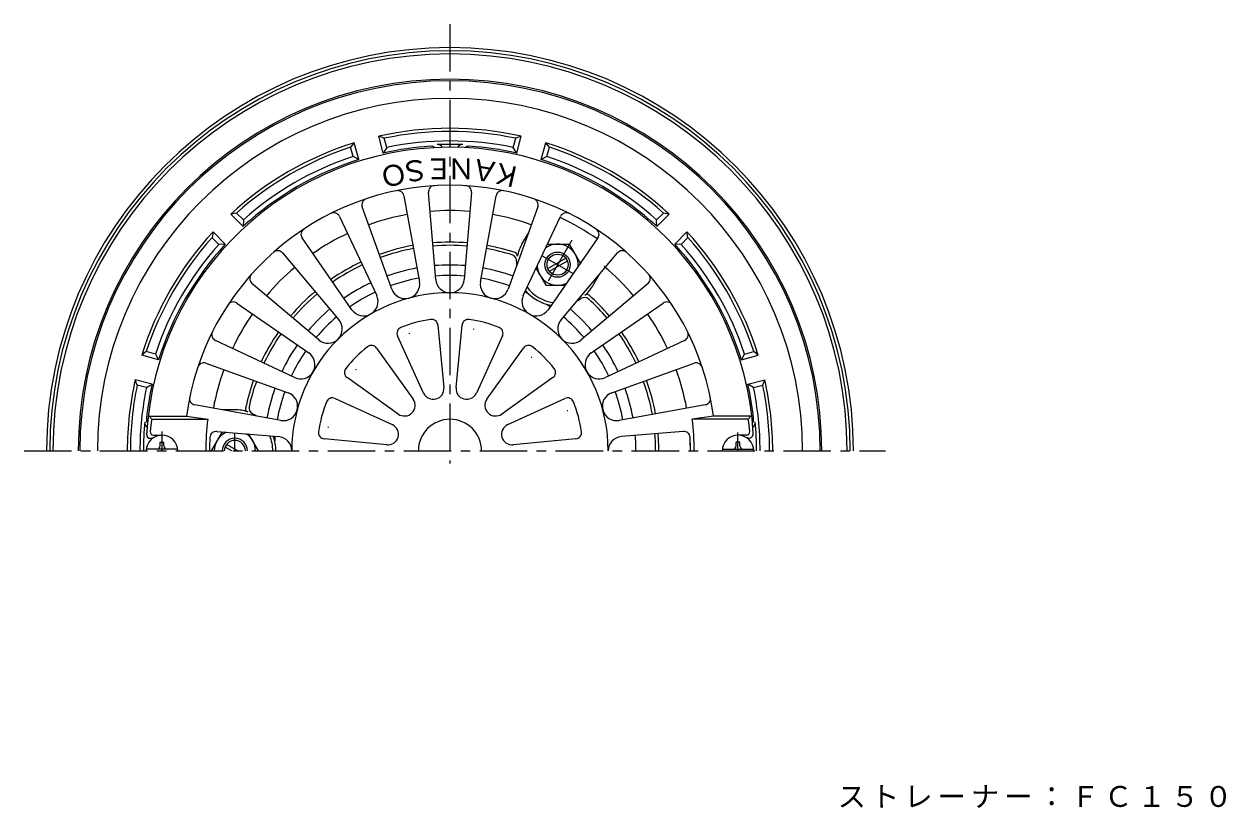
# Model space of a CAD drawing. Units: millimetres, scale not verified. Extents: x -284 to 222, y -346 to 350.
# Drawn here: x -174.7 to 205.2, y 102.1 to 350 of the extents above; entities that cross this region are included whole.
import ezdxf
from ezdxf.enums import TextEntityAlignment as Align

# ---------------------------------------------------------------- set-up
doc = ezdxf.new("R2010")
doc.units = ezdxf.units.MM
doc.header["$LTSCALE"] = 3
doc.linetypes.add('CHAIN1', pattern=[8, 5, -1, 1, -1])
for name, color, linetype, lineweight in [('0-0', 3, 'Continuous', 9), ('0-1', 2, 'Continuous', 9), ('0-2', 6, 'Continuous', 5), ('0-5', 7, 'Continuous', 9), ('0-A', 4, 'Continuous', 9)]:
    doc.layers.add(name, color=color, linetype=linetype, lineweight=lineweight)
doc.layers.add('0-F', color=7, linetype='Continuous')
doc.styles.add('ＭＳ ゴシック', font='')
doc.styles.get('ＭＳ ゴシック').set_extended_font_data('MS Gothic')

msp = doc.modelspace()

# ---------------------------------------------------------------- linework, layer by layer
at = {"layer": '0-0', "linetype": 'CHAIN1'}
for p, q in [((-40.036, 349.98), (-40.036, 211.027)), ((-174.655, 215.016), (97.566, 215.016))]:
    msp.add_line(p, q, dxfattribs=at)
at = {"layer": '0-0'}
for radius, start, end in [(127.5, 0.00015, 180), (126.5, 0.00015, 180), (125.5, 0, 180), (58.776, 85.22939, 94.77061), (58.776, 100.22943, 109.77061), (55.49, 85.22939, 94.77061), (58.776, 70.22943, 79.77065), (58.776, 115.22942, 124.77061), (55.49, 100.22943, 109.7706), (55.49, 70.22943, 79.77063), (55.49, 115.22942, 124.77061), (55.49, 63.29768, 64.77058), (58.776, 130.2294, 139.7706), (55.49, 55.22939, 56.70232), (58.776, 40.2294, 49.77061), (55.49, 130.2294, 139.7706), (55.49, 40.2294, 49.7706), (58.776, 145.22939, 154.7706), (58.776, 25.2294, 34.7706), (55.49, 145.22939, 154.7706), (55.49, 25.2294, 34.77061), (58.776, 160.2294, 169.77057), (55.49, 160.2294, 169.77057), (55.49, 10.2294, 19.77063), (58.776, 10.22942, 19.77061), (55.49, 175.2294, 176.70236), (58.776, 0, 4.77061)]:
    msp.add_arc((-40.036, 215.016), radius, start, end, dxfattribs=at)
at = {"layer": '0-1'}
for p, q in [((-70.279, 312.429), (-71.451, 311.006)), ((-68.854, 307.112), (-70.279, 312.429)), ((-61.127, 309.183), (-62.552, 314.5)), ((-60.826, 313.853), (-62.552, 314.5)), ((-60.048, 310.951), (-60.826, 313.853)), ((-20.024, 310.951), (-19.247, 313.853)), ((-17.521, 314.5), (-19.247, 313.853)), ((-18.945, 309.183), (-17.521, 314.5)), ((-11.218, 307.112), (-9.793, 312.429)), ((-8.622, 311.006), (-9.793, 312.429)), ((-70.673, 308.104), (-71.451, 311.006)), ((-68.854, 307.112), (-70.673, 308.104)), ((-60.048, 310.951), (-61.127, 309.183)), ((-18.945, 309.183), (-20.024, 310.951)), ((-9.399, 308.104), (-11.218, 307.112)), ((-9.399, 308.104), (-8.622, 311.006)), ((-107.459, 290.217), (-109.277, 289.914)), ((-105.385, 286.021), (-109.277, 289.914)), ((-105.334, 288.092), (-107.459, 290.217)), ((25.262, 288.092), (27.387, 290.217)), ((25.313, 286.021), (29.205, 289.914)), ((29.205, 289.914), (27.387, 290.217)), ((-105.334, 288.092), (-105.385, 286.021)), ((25.313, 286.021), (25.262, 288.092)), ((-114.934, 284.257), (-115.237, 282.438)), ((-113.112, 280.314), (-115.237, 282.438)), ((-111.042, 280.365), (-114.934, 284.257)), ((-17.294, 280.405), (-15.275, 283.903)), ((30.969, 280.364), (34.862, 284.257)), ((33.04, 280.314), (35.165, 282.439)), ((35.165, 282.439), (34.862, 284.257)), ((-111.042, 280.365), (-113.112, 280.314)), ((33.04, 280.314), (30.969, 280.364)), ((5.222, 267.405), (7.242, 270.903)), ((-136.026, 246.43), (-137.449, 245.259)), ((-132.133, 243.834), (-137.449, 245.259)), ((-133.124, 245.653), (-136.026, 246.43)), ((-133.124, 245.653), (-132.133, 243.834)), ((52.06, 243.834), (53.052, 245.653)), ((52.06, 243.834), (57.377, 245.259)), ((53.052, 245.653), (55.954, 246.43)), ((57.377, 245.259), (55.954, 246.43)), ((-134.203, 236.106), (-139.52, 237.531)), ((-138.873, 235.805), (-139.52, 237.531)), ((-135.971, 235.027), (-138.873, 235.805)), ((-135.971, 235.027), (-134.203, 236.106)), ((54.131, 236.106), (59.448, 237.531)), ((55.899, 235.027), (54.131, 236.106)), ((55.899, 235.027), (58.801, 235.805)), ((58.801, 235.805), (59.448, 237.531)), ((-108.036, 228.016), (-112.076, 228.016))]:
    msp.add_line(p, q, dxfattribs=at)
at = {"layer": '0-1', "color": 4, "linetype": 'CHAIN1'}
for p, q in [((-1.541, 281.691), (-10.453, 266.256)), ((-10.951, 276.743), (-1.121, 271.068)), ((-108.036, 215.016), (-108.036, 220.691))]:
    msp.add_line(p, q, dxfattribs=at)
at = {"layer": '0-1', "color": 4}
for p, q in [((-9.225, 280.405), (-2.289, 280.405)), ((1.184, 274.389), (-2.289, 280.405)), ((-9.132, 272.696), (-3.441, 275.981)), ((-8.632, 271.83), (-2.941, 275.115)), ((-12.849, 272.715), (-9.783, 267.405)), ((-9.783, 267.405), (-3.664, 267.405)), ((-112.065, 221.027), (-115.536, 215.016)), ((-100.533, 215.021), (-103.593, 220.32)), ((-107.036, 215.016), (-110.631, 217.092)), ((-109.036, 215.016), (-111.132, 216.226)), ((-100.536, 215.016), (-100.533, 215.021))]:
    msp.add_line(p, q, dxfattribs=at)
for radius in [4, 3.324]:
    msp.add_circle((-6.036, 273.905), radius, dxfattribs=at)
at = {"layer": '0-1'}
for centre, radius, start, end in [((-40.036, 215.016), 117.5, 0, 180), ((-40.036, 215.016), 117, 0, 180), ((-40.036, 215.016), 111.441, 0, 180), ((-40.036, 215.016), 102, 77.24745, 102.75252), ((-40.036, 215.016), 101, 78.1216, 101.87843), ((-40.036, 215.016), 102, 107.24745, 132.75252), ((-40.036, 215.016), 98, 78.21725, 101.78276), ((-40.036, 215.016), 96.917, 87.58473, 92.41527), ((-44.036, 309.848), 2, 34.69341, 92.41542), ((-36.036, 309.848), 2, 87.58458, 145.30659), ((-40.036, 215.016), 102, 47.24745, 72.75252), ((-40.036, 215.016), 101, 108.1216, 131.87843), ((-40.036, 215.016), 98, 108.21725, 131.78276), ((-40.036, 215.016), 96.5, 93.64027, 102.62434), ((-46.036, 309.325), 2, 51.83441, 93.64053), ((-34.036, 309.325), 2, 86.35947, 128.16559), ((-40.036, 215.016), 96.5, 77.37563, 86.35973), ((-40.036, 215.016), 98, 48.21725, 71.78276), ((-40.036, 215.016), 101, 48.1216, 71.87843), ((-40.036, 215.016), 96.5, 107.37563, 132.62434), ((-40.036, 215.016), 96.5, 47.37563, 72.62434), ((-40.036, 215.016), 75.986, 100.2294, 109.77061), ((-40.036, 215.016), 75.986, 85.22942, 94.7706), ((-40.036, 215.016), 75.986, 70.2294, 79.77061), ((-40.036, 215.016), 81.585, 55.2294, 64.7706), ((-40.036, 215.016), 102, 137.24745, 162.75252), ((-40.036, 215.016), 101, 138.1216, 161.87843), ((-40.036, 215.016), 75.986, 115.2294, 124.7706), ((-40.036, 215.016), 102, 17.24745, 42.75252), ((-40.036, 215.016), 101, 18.1216, 41.87843), ((-40.036, 215.016), 98, 138.21725, 161.78276), ((-40.036, 215.016), 96.5, 137.37563, 162.62434), ((-40.036, 215.016), 66, 100.22942, 109.77061), ((-40.036, 215.016), 65, 100.22942, 109.77061), ((-40.036, 215.016), 66, 85.22942, 94.7706), ((-40.036, 215.016), 65, 85.22942, 94.7706), ((-40.036, 215.016), 65, 72.40396, 79.77063), ((-40.036, 215.016), 66, 71.80592, 79.77063), ((-19.741, 276.766), 1, 348.20795, 71.80614), ((-6.036, 273.905), 13, 149.99991, 168.20993), ((-40.036, 215.016), 96.5, 17.37563, 42.62434), ((-40.036, 215.016), 98, 18.21725, 41.78276), ((-40.036, 215.016), 66, 115.2294, 124.77061), ((-40.036, 215.016), 65, 115.2294, 124.7706), ((-20.991, 275.068), 2, 355.55522, 72.40367), ((-6.036, 273.905), 13, 175.55457, 181.96092), ((-40.036, 215.016), 75.986, 130.22939, 139.77058), ((-40.036, 215.016), 75.986, 40.22942, 50.14925), ((-6.036, 273.905), 12, 216.65376, 263.34677), ((-6.036, 273.905), 13, 311.79013, 329.99991), ((-40.036, 215.016), 66, 130.2294, 139.7706), ((-40.036, 215.016), 65, 130.2294, 139.7706), ((-6.036, 273.905), 13, 218.98402, 261.01646), ((-6.036, 273.905), 13, 298.03955, 304.44539), ((2.448, 261.535), 2, 47.59628, 124.44533), ((3.293, 263.467), 1, 48.19472, 131.7901), ((-40.036, 215.016), 65, 40.2294, 47.59598), ((-40.036, 215.016), 66, 40.22942, 48.19403), ((-40.036, 215.016), 75.986, 145.2294, 154.7706), ((-40.036, 215.016), 75.986, 25.22942, 34.7706), ((-40.036, 215.016), 66, 145.2294, 154.77061), ((-40.036, 215.016), 65, 145.22939, 154.7706), ((-40.036, 215.016), 65, 25.2294, 34.77061), ((-40.036, 215.016), 66, 25.2294, 34.7706), ((-40.036, 215.016), 75.986, 160.2294, 169.7706), ((-40.036, 215.016), 75.986, 10.2294, 19.7706), ((-40.036, 215.016), 102, 167.24748, 180), ((-40.036, 215.016), 101, 168.12157, 180), ((-40.036, 215.016), 96.5, 167.37566, 173.92558), ((-40.036, 215.016), 66, 160.2294, 168.19405), ((-40.036, 215.016), 65, 160.2294, 167.59601), ((-40.036, 215.016), 65, 10.2294, 19.77061), ((-40.036, 215.016), 66, 10.22939, 19.7706), ((-40.036, 215.016), 96.5, 6.07442, 12.62434), ((-40.036, 215.016), 101, 0, 11.87843), ((-40.036, 215.016), 102, 0, 12.75252), ((-40.036, 215.016), 98, 168.21722, 179.99998), ((-40.036, 215.016), 98, 0, 11.78276), ((-108.036, 215.016), 13, 71.79013, 89.99991), ((-103.661, 228.315), 1, 168.19472, 251.7901), ((-101.565, 228.548), 2, 167.59628, 244.44533), ((-40.036, 215.016), 96.917, 174.55904, 180), ((-134.526, 224.016), 2, 174.55836, 232.28242), ((-134.005, 225.016), 2, 173.92577, 215.73421), ((-108.036, 215.016), 13, 58.03954, 64.44539), ((53.933, 225.016), 2, 324.2722, 6.07423), ((54.453, 224.016), 2, 307.72185, 5.44164), ((-40.036, 215.016), 96.917, 0, 5.44096), ((-40.036, 215.016), 65, 0, 4.7706), ((-40.036, 215.016), 66, 0, 4.7706), ((-108.036, 215.016), 12, 0, 23.34662), ((-108.036, 215.016), 13, 360, 21.0163), ((-40.036, 215.016), 75.986, 0, 3.39964)]:
    msp.add_arc(centre, radius, start, end, dxfattribs=at)
at = {"layer": '0-1', "color": 4}
for centre, radius, start, end in [((-6.031, 273.903), 6.5, 60.04965, 125.33496), ((-6.031, 273.903), 6.5, 354.86478, 60.0495), ((-6.031, 273.903), 6.5, 184.20641, 295.59392), ((-108.036, 215.021), 6.5, 114.86398, 180.04892), ((-108.036, 215.021), 6.5, 359.95093, 55.59485), ((-108.036, 215.016), 4, 0, 180), ((-108.036, 215.016), 3.324, 0, 180)]:
    msp.add_arc(centre, radius, start, end, dxfattribs=at)
at = {"layer": '0-2'}
for p, q in [((-44.556, 269.174), (-46.854, 296.707)), ((-33.219, 296.707), (-35.516, 269.174)), ((-54.594, 295.688), (-49.688, 268.499)), ((-30.385, 268.499), (-25.478, 295.688)), ((-74.978, 289.172), (-63.201, 264.178)), ((-58.419, 266.159), (-67.765, 292.159)), ((-12.307, 292.159), (-21.653, 266.159)), ((-16.871, 264.178), (-5.095, 289.172)), ((-71.03, 259.658), (-86.786, 282.354)), ((6.714, 282.354), (-9.043, 259.658)), ((-92.98, 277.601), (-75.136, 256.507)), ((-4.936, 256.507), (12.908, 277.601)), ((-81.528, 250.115), (-102.622, 267.96)), ((22.549, 267.96), (1.456, 250.115)), ((-107.374, 261.766), (-84.679, 246.009)), ((4.606, 246.009), (27.302, 261.766)), ((-43.841, 254.784), (-41.95, 235.018)), ((-38.122, 235.018), (-36.231, 254.784)), ((-48.38, 233.295), (-56.625, 251.359)), ((-23.447, 251.359), (-31.692, 233.295)), ((-89.199, 238.181), (-114.192, 249.957)), ((-63.215, 247.554), (-51.695, 231.381)), ((-28.378, 231.381), (-16.857, 247.554)), ((34.12, 249.957), (9.126, 238.181)), ((-117.18, 242.744), (-91.179, 233.399)), ((11.107, 233.399), (37.107, 242.744)), ((-56.402, 226.674), (-72.574, 238.195)), ((-7.498, 238.195), (-23.67, 226.674)), ((-93.519, 224.667), (-120.709, 229.574)), ((-76.379, 231.605), (-58.315, 223.36)), ((-21.757, 223.36), (-3.693, 231.605)), ((40.636, 229.574), (13.447, 224.667)), ((-135.147, 226.016), (-134.291, 225.016)), ((-134.291, 225.016), (-116.586, 225.016)), ((-113.753, 221.168), (-94.194, 219.536)), ((33.681, 221.168), (14.122, 219.536)), ((-134.851, 219.016), (-134.036, 219.016)), ((-133.765, 220.016), (-131.036, 220.016)), ((-60.038, 216.929), (-79.805, 218.821)), ((-0.268, 218.82), (-20.034, 216.929)), ((53.693, 220.016), (50.964, 220.016)), ((54.304, 219.016), (53.964, 219.016))]:
    msp.add_line(p, q, dxfattribs=at)
for points in [[(-135.147, 226.016), (-123.313, 226.016), (-116.586, 225.016)], [(55.075, 226.016), (54.219, 225.016), (36.514, 225.016)], [(55.075, 226.016), (43.24, 226.016), (36.514, 225.016)]]:
    msp.add_lwpolyline(points, dxfattribs=at)
for centre, radius, start, end in [((-40.036, 215.016), 96, 3.33656, 176.96851), ((-40.036, 215.016), 84, 7.52461, 172.47537), ((-56.562, 295.333), 2, 10.22945, 101.62701), ((-44.861, 296.874), 2, 93.37297, 184.77055), ((-35.212, 296.874), 2, 355.22945, 86.62701), ((-23.51, 295.333), 2, 78.37297, 169.77055), ((-65.883, 292.836), 2, 108.37297, 199.77055), ((-14.19, 292.836), 2, 340.22945, 71.62701), ((-76.787, 288.319), 2, 25.22945, 116.62701), ((-3.285, 288.319), 2, 63.37297, 154.77055), ((-85.143, 283.495), 2, 123.37297, 214.77055), ((5.071, 283.495), 2, 325.22945, 56.62701), ((-94.507, 276.31), 2, 40.22945, 131.62701), ((14.435, 276.31), 2, 48.37297, 139.77055), ((-101.33, 269.487), 2, 138.37297, 229.77055), ((21.258, 269.487), 2, 310.22945, 41.62701), ((-54.151, 267.693), 4.535, 199.77071, 10.22931), ((-40.036, 269.551), 4.535, 184.77071, 355.22931), ((-25.921, 267.693), 4.535, 169.77071, 340.22931), ((-108.515, 260.123), 2, 55.22945, 146.62701), ((-40.036, 215.016), 50, 0, 180), ((-67.304, 262.245), 4.535, 214.77071, 25.22931), ((-12.768, 262.245), 4.535, 154.77071, 325.22931), ((28.443, 260.123), 2, 33.37297, 124.77055), ((-78.599, 253.578), 4.535, 229.77071, 40.22931), ((-40.036, 215.016), 42, 98.33105, 111.66893), ((-45.832, 254.594), 2, 5.46495, 98.3308), ((-34.24, 254.594), 2, 81.66895, 174.53519), ((-40.036, 215.016), 42, 68.33105, 81.66893), ((-1.474, 253.578), 4.535, 139.77071, 310.22931), ((-113.339, 251.767), 2, 153.37297, 244.77055), ((-54.806, 252.189), 2, 111.66895, 204.53519), ((-54.806, 252.189), 2, 354.99879, 0.64775), ((-34.24, 254.594), 2, 324.99879, 330.64775), ((-25.266, 252.189), 2, 335.46495, 68.3308), ((33.267, 251.767), 2, 295.22945, 26.62701), ((-40.036, 215.016), 42, 128.33105, 141.66893), ((-64.844, 246.393), 2, 35.46495, 128.3308), ((-15.228, 246.393), 2, 51.66895, 144.53519), ((-40.036, 215.016), 42, 38.33105, 51.66893), ((-87.265, 242.284), 4.535, 244.77071, 55.22931), ((-15.228, 246.393), 2, 294.99879, 300.64775), ((7.193, 242.284), 4.535, 124.77071, 295.22931), ((-117.856, 240.862), 2, 70.22945, 161.62701), ((-71.414, 239.824), 2, 141.66895, 234.53519), ((-71.414, 239.824), 2, 24.99879, 30.64775), ((-8.659, 239.824), 2, 305.46495, 38.3308), ((37.784, 240.862), 2, 18.37297, 109.77055), ((-120.354, 231.542), 2, 168.37297, 259.77055), ((-92.713, 229.131), 4.535, 259.77071, 70.22931), ((-77.209, 229.785), 2, 65.46495, 158.3308), ((-45.31, 234.697), 3.375, 204.53499, 5.46486), ((-34.763, 234.697), 3.375, 174.53499, 335.46486), ((-2.863, 229.785), 2, 21.66895, 114.53519), ((12.641, 229.131), 4.535, 109.77071, 280.22931), ((40.281, 231.542), 2, 280.22945, 11.62701), ((-40.036, 215.016), 42, 158.33105, 171.66893), ((-54.444, 229.423), 3.375, 234.53499, 35.46486), ((-25.629, 229.423), 3.375, 144.53499, 305.46486), ((-40.036, 215.016), 42, 8.33105, 21.66893), ((-67.536, 215.016), 67.5, 171.48038, 174.82341), ((-40.036, 215.016), 77.2, 172.55737, 180), ((-40.036, 215.016), 10, 0, 180), ((-2.863, 229.785), 2, 264.99879, 270.64775), ((-40.036, 215.016), 77.2, 0, 7.44263), ((-12.536, 215.016), 67.5, 5.17659, 8.51962), ((-133.765, 221.016), 1, 174.8239, 270), ((-113.919, 219.175), 2, 85.2294, 176.77818), ((-79.614, 220.811), 2, 171.66895, 264.53519), ((-79.614, 220.811), 2, 54.99879, 60.64775), ((-59.717, 220.289), 3.375, 264.53499, 65.46486), ((-20.355, 220.289), 3.375, 114.53499, 275.46486), ((-0.458, 220.811), 2, 275.46495, 8.3308), ((33.847, 219.175), 2, 3.22182, 94.7706), ((53.693, 221.016), 1, 270, 5.1761), ((54.304, 220.516), 1.5, 270, 3.33636), ((-134.851, 220.016), 1, 175.75238, 270), ((-40.036, 215.016), 76, 176.77811, 180), ((-94.572, 215.016), 4.535, 0, 85.22931), ((14.499, 215.016), 4.535, 94.77069, 180), ((-40.036, 215.016), 76, 0, 3.22189)]:
    msp.add_arc(centre, radius, start, end, dxfattribs=at)
at = {"layer": '0-A', "linetype": 'CHAIN1'}
for p, q in [((-131.036, 215.016), (-131.036, 221.13)), ((50.964, 215.016), (50.964, 220.879))]:
    msp.add_line(p, q, dxfattribs=at)
at = {"layer": '0-A'}
for p, q in [((-131.636, 217.766), (-130.436, 217.766)), ((-131.636, 216.616), (-131.636, 217.766)), ((-130.436, 216.616), (-130.436, 217.766)), ((50.364, 216.616), (50.364, 217.766)), ((51.564, 217.766), (50.364, 217.766)), ((51.564, 216.616), (51.564, 217.766)), ((-126.072, 215.616), (-136, 215.616)), ((46, 215.616), (55.928, 215.616))]:
    msp.add_line(p, q, dxfattribs=at)
for centre, radius, start, end in [((-131.036, 215.016), 5, 0, 180), ((-132.636, 216.616), 1, 270, 0), ((-129.436, 216.616), 1, 180, 270), ((50.964, 215.016), 5, 0, 180), ((49.364, 216.616), 1, 270, 0), ((52.564, 216.616), 1, 180, 270)]:
    msp.add_arc(centre, radius, start, end, dxfattribs=at)

# ---------------------------------------------------------------- texts
at = {"layer": '0-5', "insert": (82.434, 102.136), "char_height": 6.598, "attachment_point": 7, "style": 'ＭＳ ゴシック'}
msp.add_mtext('\\T1.17;ストレーナー：ＦＣ１５０', dxfattribs=at)
at = {"layer": '0-F', "style": 'ＭＳ ゴシック'}
for s, rotation, p in [('Ｏ', 193.001, (-54.694, 308.335)), ('Ｓ', 190, (-47.56, 309.586)), ('Ｅ', 180, (-39.036, 309.497)), ('Ｎ', 180, (-32.036, 309.497)), ('Ａ', 170, (-23.814, 308.017)), ('Ｋ', 167, (-16.609, 306.31))]:
    msp.add_text(s, height=6.598, rotation=rotation, dxfattribs=at).set_placement(p, align=Align.BOTTOM_LEFT)

doc.saveas('drawing.dxf')
